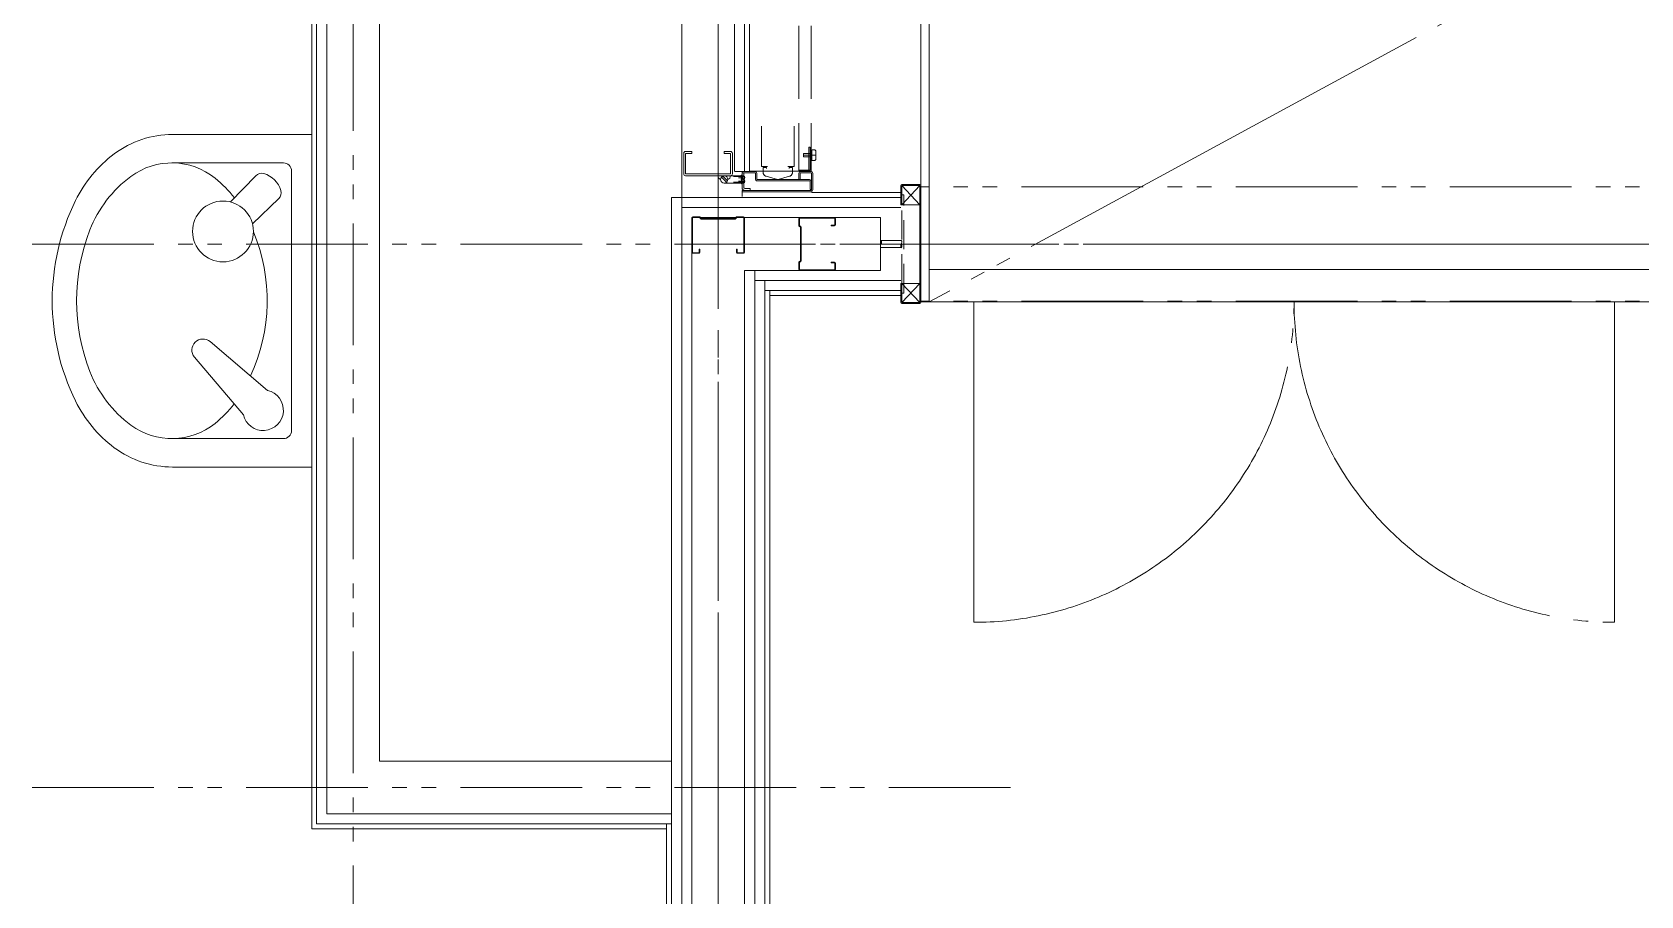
# Model space of a CAD drawing. Units: millimetres at full size. Extents: x -12803 to 120774, y -9413 to 101127.
# Drawn here: x 100229 to 102212, y 14643 to 15708 of the extents above; entities that cross this region are included whole.
import ezdxf

# ---------------------------------------------------------------- set-up
doc = ezdxf.new("R2010")
doc.units = ezdxf.units.MM
doc.header["$LTSCALE"] = 30
for name, pattern in [('CHAIN2', [12, 9, -1, 1, -1]), ('DASHED1', [1.8, 1.2, -0.6]), ('DASHED3', [4, 3, -1]), ('DOUBLE_CHAIN1', [8.8, 5, -1, 0.6, -0.6, 0.6, -1]), ('LONG_DOUBLE_CHAIN', [21.8, 18, -1, 0.6, -0.6, 0.6, -1])]:
    doc.linetypes.add(name, pattern=pattern)
doc.layers.add('0-0_NoName', color=7, linetype='Continuous')
for name, color, linetype, lineweight in [('0-5_AIHO47-厨房機器アウトライン', 7, 'Continuous', 15), ('0-6_AIHO30-厨房機器LL', 7, 'Continuous', 15), ('1-1_AIHO20-排水溝', 7, 'Continuous', 15), ('2-2_間仕切り芯', 7, 'DOUBLE_CHAIN1', 15), ('2-3_間仕切り', 7, 'Continuous', 15), ('2-A_建具', 7, 'Continuous', 15), ('2-D_AIHO13-衛生器具', 7, 'Continuous', 15), ('3-2_AIHO08-壁芯', 7, 'CHAIN2', 15), ('3-3_AIHO30-厨房機器', 7, 'Continuous', 15), ('3-7_AIHO32-厨房機器補助線', 7, 'LONG_DOUBLE_CHAIN', 15)]:
    doc.layers.add(name, color=color, linetype=linetype, lineweight=lineweight)

# ---------------------------------------------------------------- blocks, each defined once
blk = doc.blocks.new('グループ部品-732')
at = {"layer": '0-5_AIHO47-厨房機器アウトライン'}
blk.add_lwpolyline([(101334.36, 16324.91), (103084.36, 16324.91), (103084.36, 15374.91), (101334.36, 15374.91)], close=True, dxfattribs=at)
at = {"layer": '0-6_AIHO30-厨房機器LL'}
blk.add_line((101334.36, 15414.91), (103084.36, 15414.91), dxfattribs=at)
at = {"layer": '1-1_AIHO20-排水溝'}
blk.add_lwpolyline([(106614.36, 15374.91), (101324.36, 15374.91), (101324.36, 16324.91), (106614.36, 16324.91)], close=True, dxfattribs=at)
at = {"layer": '2-2_間仕切り芯'}
for p, q in [((101074.36, 20799.98), (101074.36, 11296.44)), ((100624.36, 16527.86), (100624.36, 14229.89)), ((100228.63, 15446.41), (117819.36, 15446.41)), ((100228.63, 14776.41), (101454.12, 14776.41))]:
    blk.add_line(p, q, dxfattribs=at)
at = {"layer": '2-3_間仕切り'}
for p, q in [((101029.36, 16460.91), (101029.36, 15503.91)), ((101094.36, 16460.91), (101094.36, 15535.91)), ((101106.86, 16460.91), (101106.86, 15535.91)), ((101112.86, 16460.91), (101112.86, 15535.91)), ((100573.36, 16027.41), (100573.36, 14725.41)), ((100591.86, 16008.91), (100591.86, 14743.91)), ((100656.86, 15943.91), (100656.86, 14808.91)), ((101103.86, 15534.31), (101103.86, 15515.91)), ((101106.16, 15534.31), (101106.16, 15515.81)), ((101107.16, 15514.81), (101113.86, 15514.81)), ((101113.86, 15512.51), (101113.86, 15514.81)), ((101189.26, 15509.91), (101299.36, 15509.91)), ((101016.86, 15503.91), (101299.36, 15503.91)), ((101016.86, 15503.91), (101016.86, 14276.41)), ((101029.36, 15503.91), (101029.36, 14276.41)), ((101029.36, 15491.41), (101299.36, 15491.41)), ((101041.86, 15478.91), (101041.86, 14276.41)), ((101041.86, 15478.91), (101274.36, 15478.91)), ((101106.86, 15413.91), (101106.86, 14301.41)), ((101106.86, 15413.91), (101274.36, 15413.91)), ((101119.36, 15413.91), (101119.36, 14301.41)), ((101119.36, 15401.41), (101299.36, 15401.41)), ((101131.86, 15401.41), (101131.86, 14301.41)), ((101131.86, 15388.91), (101299.36, 15388.91)), ((101137.86, 15388.91), (101137.86, 14301.41)), ((101137.86, 15382.91), (101299.36, 15382.91)), ((100656.86, 14808.91), (101016.86, 14808.91)), ((100591.86, 14743.91), (101016.86, 14743.91)), ((100573.36, 14725.41), (101010.86, 14725.41)), ((101010.86, 14731.41), (101010.86, 14276.41))]:
    blk.add_line(p, q, dxfattribs=at)
blk.add_lwpolyline([(100579.36, 16021.41), (100579.36, 14731.41), (101016.86, 14731.41)], dxfattribs=at)
for centre, radius in [((101107.26, 15515.91), 3.4), ((101107.16, 15515.81), 1)]:
    blk.add_arc(centre, radius, 180, 270, dxfattribs=at)
at = {"layer": '2-A_建具', "linetype": 'DASHED3'}
for p, q in [((101173.86, 17515.41), (101173.86, 15535.91)), ((101188.86, 17515.41), (101188.86, 15535.91)), ((101127.86, 15541.81), (101127.86, 15591.81)), ((101167.86, 15541.81), (101167.86, 15591.81)), ((101194.66, 15555.91), (101179.66, 15555.91)), ((101179.66, 15554.31), (101180.06, 15553.91)), ((101180.06, 15557.91), (101188.86, 15557.91)), ((101180.06, 15553.91), (101188.86, 15553.91)), ((101187.66, 15565.91), (101186.06, 15565.91)), ((101187.66, 15565.91), (101187.66, 15538.31)), ((101189.66, 15560.91), (101188.86, 15560.91)), ((101189.66, 15550.91), (101188.86, 15550.91)), ((101189.66, 15561.91), (101190.16, 15562.41)), ((101189.66, 15549.91), (101189.66, 15561.91)), ((101189.66, 15549.91), (101190.16, 15549.41)), ((101193.66, 15562.41), (101190.16, 15562.41)), ((101193.66, 15549.41), (101190.16, 15549.41)), ((101194.66, 15561.41), (101193.66, 15562.41)), ((101193.66, 15549.41), (101194.66, 15550.41)), ((101194.66, 15550.41), (101194.66, 15561.41)), ((101113.86, 15536.41), (101188.86, 15536.41)), ((101127.86, 15541.81), (101135.36, 15541.81)), ((101129.86, 15534.69), (101129.86, 15540.61)), ((101133.86, 15540.91), (101130.16, 15540.91)), ((101147.31, 15525.99), (101133.5, 15529.88)), ((101133.86, 15539.71), (101133.86, 15540.91)), ((101148.4, 15525.99), (101162.21, 15529.88)), ((101160.36, 15541.81), (101167.86, 15541.81)), ((101165.56, 15540.91), (101161.86, 15540.91)), ((101161.86, 15539.71), (101161.86, 15540.91)), ((101165.86, 15534.69), (101165.86, 15540.61)), ((101174.66, 15537.51), (101174.66, 15535.91)), ((101185.26, 15535.91), (101174.66, 15535.91))]:
    blk.add_line(p, q, dxfattribs=at)
at = {"layer": '2-A_建具'}
for p, q in [((101031.86, 15532.91), (101031.86, 15558.11)), ((101041.86, 15558.21), (101034.16, 15558.21)), ((101089.46, 15560.51), (101081.86, 15560.51)), ((101081.86, 15558.21), (101081.86, 15560.51)), ((101089.56, 15558.21), (101081.86, 15558.21)), ((101089.56, 15532.81), (101089.56, 15558.21)), ((101091.86, 15532.91), (101091.86, 15558.11)), ((101089.46, 15530.51), (101034.26, 15530.51)), ((101078.39, 15528.88), (101084.72, 15522.54)), ((101079.99, 15530.11), (101085.95, 15524.14)), ((101105.76, 15530.51), (101081.86, 15530.51)), ((101104.6, 15529.51), (101093.06, 15529.51)), ((101095.36, 15535.91), (101119.46, 15535.91)), ((101103.86, 15535.91), (101103.86, 15534.31)), ((101120.26, 15534.31), (101103.86, 15534.31)), ((101103.86, 15532.11), (101103.86, 15530.51)), ((101120.26, 15526.71), (101120.26, 15534.31)), ((101121.86, 15525.91), (101121.86, 15533.51)), ((101173.86, 15525.91), (101173.86, 15533.51)), ((101175.46, 15525.91), (101175.46, 15534.31)), ((101175.46, 15534.31), (101189.26, 15534.31)), ((101176.26, 15535.91), (101188.46, 15535.91)), ((101189.26, 15512.51), (101189.26, 15534.31)), ((101190.86, 15513.31), (101190.86, 15533.51)), ((101105.76, 15521.51), (101081.86, 15521.51)), ((101106.91, 15522.51), (101093.06, 15522.51)), ((101104.27, 15528.01), (101099.5, 15528.01)), ((101107.24, 15524.01), (101099.5, 15524.01)), ((101189.26, 15512.51), (101103.86, 15512.51)), ((101103.86, 15504.91), (101103.86, 15512.51)), ((101188.46, 15510.91), (101103.86, 15510.91)), ((101107.26, 15512.51), (101113.86, 15512.51)), ((101186.86, 15525.91), (101121.86, 15525.91)), ((101187.66, 15524.31), (101122.66, 15524.31)), ((101299.36, 15518.41), (101299.36, 15494.91)), ((101300.86, 15519.91), (101322.86, 15519.91)), ((101324.36, 15518.41), (101324.36, 15374.41)), ((101041.86, 15478.71), (101041.86, 15436.11)), ((101043.06, 15479.91), (101051.36, 15479.91)), ((101051.52, 15479.11), (101053.52, 15477.11)), ((101052.21, 15479.56), (101053.86, 15477.91)), ((101095.19, 15477.11), (101053.52, 15477.11)), ((101094.86, 15477.91), (101053.86, 15477.91)), ((101094.86, 15477.91), (101096.5, 15479.56)), ((101095.19, 15477.11), (101097.19, 15479.11)), ((101106.06, 15479.11), (101097.19, 15479.11)), ((101097.35, 15479.91), (101105.66, 15479.91)), ((101106.06, 15479.11), (101106.06, 15435.71)), ((101106.86, 15478.71), (101106.86, 15436.11)), ((101173.86, 15469.41), (101173.86, 15477.71)), ((101174.66, 15477.81), (101174.66, 15469.37)), ((101174.96, 15478.11), (101217.76, 15478.11)), ((101175.06, 15478.91), (101217.66, 15478.91)), ((101213.86, 15469.71), (101217.76, 15469.71)), ((101213.86, 15468.91), (101213.86, 15469.71)), ((101218.06, 15477.81), (101218.06, 15470.01)), ((101218.86, 15470.11), (101218.86, 15477.71)), ((101274.36, 15478.91), (101274.36, 15413.91)), ((101175.77, 15467), (101174.21, 15468.56)), ((101176.3, 15467.59), (101174.74, 15469.15)), ((101175.86, 15466.79), (101175.86, 15426.03)), ((101176.66, 15466.74), (101176.66, 15426.08)), ((101213.86, 15468.91), (101217.66, 15468.91)), ((101275.09, 15450.91), (101300.17, 15450.91)), ((101051.06, 15435.71), (101042.66, 15435.71)), ((101043.06, 15434.91), (101050.66, 15434.91)), ((101051.06, 15439.91), (101051.06, 15435.71)), ((101096.86, 15439.91), (101096.86, 15436.11)), ((101106.06, 15435.71), (101097.66, 15435.71)), ((101098.06, 15434.91), (101105.66, 15434.91)), ((101275.06, 15441.91), (101300.17, 15441.91)), ((101173.86, 15415.11), (101173.86, 15423.41)), ((101174.21, 15424.26), (101175.77, 15425.82)), ((101174.66, 15423.45), (101174.66, 15415.01)), ((101174.74, 15423.67), (101176.3, 15425.23)), ((101174.96, 15414.71), (101217.76, 15414.71)), ((101175.06, 15413.91), (101217.66, 15413.91)), ((101213.86, 15423.91), (101217.66, 15423.91)), ((101213.86, 15423.11), (101213.86, 15423.91)), ((101213.86, 15423.11), (101217.76, 15423.11)), ((101218.06, 15422.81), (101218.06, 15415.01)), ((101218.86, 15415.11), (101218.86, 15422.71)), ((101300.86, 15397.91), (101299.36, 15397.91)), ((101299.36, 15374.41), (101299.36, 15397.91)), ((101300.86, 15374.41), (101300.86, 15397.91)), ((101322.86, 15374.41), (101300.86, 15374.41)), ((101322.86, 15372.91), (101300.86, 15372.91))]:
    blk.add_line(p, q, dxfattribs=at)
at = {"layer": '2-A_建具', "linetype": 'DOUBLE_CHAIN1'}
for p, q in [((101322.86, 15494.91), (101300.86, 15518.41)), ((101300.86, 15494.91), (101322.86, 15518.41)), ((106614.36, 15516.91), (101324.36, 15516.91)), ((101300.86, 15494.91), (101322.86, 15494.91)), ((101300.86, 15397.91), (101322.86, 15397.91)), ((101322.86, 15374.41), (101300.86, 15397.91)), ((101300.86, 15374.41), (101322.86, 15397.91)), ((106614.36, 15375.91), (101324.36, 15375.91))]:
    blk.add_line(p, q, dxfattribs=at)
at = {"layer": '2-A_建具', "linetype": 'DASHED1'}
for p, q in [((101300.86, 15506.91), (101303.16, 15506.91)), ((101300.86, 15397.91), (101300.86, 15494.91)), ((101303.16, 15385.91), (101303.16, 15506.91)), ((101303.16, 15385.91), (101300.86, 15385.91))]:
    blk.add_line(p, q, dxfattribs=at)
at = {"layer": '2-A_建具'}
for points in [[(101089.56, 15532.81), (101034.16, 15532.81), (101034.16, 15558.21)], [(101041.86, 15558.21), (101041.86, 15560.51), (101034.26, 15560.51)], [(101189.26, 15513.51), (101187.66, 15513.51), (101187.66, 15524.31)], [(101300.86, 15518.41), (101300.86, 15494.91), (101299.36, 15494.91)], [(101322.86, 15374.41), (101322.86, 15518.41), (101300.86, 15518.41)], [(101051.52, 15479.11), (101042.66, 15479.11), (101042.66, 15435.71)], [(101051.06, 15439.91), (101051.86, 15439.91), (101051.86, 15436.11)], [(101096.86, 15439.91), (101097.66, 15439.91), (101097.66, 15435.71)]]:
    blk.add_lwpolyline(points, dxfattribs=at)
at = {"layer": '2-A_建具', "linetype": 'DASHED3'}
for points in [[(101186.06, 15565.91), (101186.06, 15537.51), (101174.66, 15537.51)], [(101179.66, 15554.31), (101179.66, 15557.51), (101180.06, 15557.91)]]:
    blk.add_lwpolyline(points, dxfattribs=at)
at = {"layer": '2-A_建具'}
blk.add_circle((101081.86, 15526.01), 4.5, dxfattribs=at)
for centre, radius, start, end in [((101034.26, 15558.11), 2.4, 90, 180), ((101089.46, 15558.11), 2.4, 0, 90), ((101034.26, 15532.91), 2.4, 180, 270), ((101078.4, 15529.94), 4.02, 171.82006, 255.0162), ((101085.32, 15529.94), 4.02, 284.9838, 8.17994), ((101089.46, 15532.91), 2.4, 270, 0), ((101103.86, 15530.51), 1, 90, 244.15807), ((101103.86, 15528.71), 1, 90, 244.15807), ((101106.69, 15528.26), 2.44, 112.61986, 247.38014), ((101104.82, 15528.26), 2.44, 292.61986, 67.38014), ((101119.46, 15533.51), 2.4, 0, 90), ((101176.26, 15533.51), 2.4, 90, 180), ((101188.46, 15533.51), 2.4, 0, 90), ((101103.86, 15526.91), 1, 90, 244.15807), ((101103.86, 15525.11), 1, 90, 244.15807), ((101103.86, 15523.31), 1, 90, 244.15807), ((101103.86, 15521.51), 1, 90, 270), ((101104.82, 15523.76), 2.44, 292.61986, 67.38014), ((101122.66, 15526.71), 2.4, 180, 270), ((101186.86, 15523.51), 2.4, 0, 90), ((101188.46, 15513.31), 2.4, 270, 0), ((101300.86, 15518.41), 1.5, 90, 180), ((101322.86, 15518.41), 1.5, 0, 90), ((101043.06, 15478.71), 1.2, 90, 180), ((101051.36, 15478.71), 1.2, 45, 90), ((101097.35, 15478.71), 1.2, 90, 135), ((101105.66, 15478.71), 1.2, 0, 90), ((101175.06, 15477.71), 1.2, 90, 180), ((101175.06, 15469.41), 1.2, 180, 225), ((101174.96, 15477.81), 0.3, 90, 180), ((101174.96, 15469.37), 0.3, 180, 225), ((101217.66, 15477.71), 1.2, 0, 90), ((101217.66, 15470.11), 1.2, 270, 0), ((101217.76, 15477.81), 0.3, 0, 90), ((101217.76, 15470.01), 0.3, 270, 0), ((101175.56, 15466.79), 0.3, 0, 45), ((101175.46, 15466.74), 1.2, 0, 45), ((101278.36, 15448.61), 4, 144.89155, 213.41658), ((101271.71, 15448.68), 4, 325.04935, 33.69007), ((101296.85, 15448.68), 4, 320.15098, 33.91291), ((101043.06, 15436.11), 1.2, 180, 270), ((101050.66, 15436.11), 1.2, 270, 0), ((101098.06, 15436.11), 1.2, 180, 270), ((101105.66, 15436.11), 1.2, 270, 0), ((101278.36, 15444.17), 4, 146.44506, 214.46284), ((101303.41, 15444.17), 4, 150.95939, 215.11325), ((101296.85, 15444.14), 4, 325.4867, 34.56888), ((101175.06, 15423.41), 1.2, 135, 180), ((101175.06, 15415.11), 1.2, 180, 270), ((101174.96, 15423.45), 0.3, 135, 180), ((101174.96, 15415.01), 0.3, 180, 270), ((101175.56, 15426.03), 0.3, 315, 0), ((101175.46, 15426.08), 1.2, 315, 0), ((101217.66, 15422.71), 1.2, 0, 90), ((101217.66, 15415.11), 1.2, 270, 0), ((101217.76, 15422.81), 0.3, 0, 90), ((101217.76, 15415.01), 0.3, 270, 0), ((101300.86, 15374.41), 1.5, 180, 270), ((101322.86, 15374.41), 1.5, 270, 0)]:
    blk.add_arc(centre, radius, start, end, dxfattribs=at)
at = {"layer": '2-A_建具', "linetype": 'DASHED3'}
for centre, radius, start, end in [((101130.16, 15540.61), 0.3, 90, 180), ((101134.86, 15534.69), 5, 180, 254.24546), ((101160.86, 15534.69), 5, 285.75454, 0), ((101165.56, 15540.61), 0.3, 0, 90), ((101185.26, 15538.31), 2.4, 270, 0), ((101147.86, 15527.91), 2, 254.24546, 285.75454)]:
    blk.add_arc(centre, radius, start, end, dxfattribs=at)
at = {"layer": '2-D_AIHO13-衛生器具'}
for p, q in [((100573.36, 15581.41), (100401.73, 15581.41)), ((100573.36, 15581.41), (100573.36, 15171.41)), ((100400.86, 15546.41), (100538.36, 15546.41)), ((100504.37, 15530.57), (100473.19, 15498.23)), ((100548.36, 15536.41), (100548.36, 15216.41)), ((100500.18, 15471.24), (100532.52, 15502.42)), ((100518.84, 15265.82), (100448.05, 15326.02)), ((100488.96, 15235.96), (100428.76, 15306.74)), ((100573.36, 15286.4), (100573.36, 15266.4)), ((100400.86, 15206.41), (100538.36, 15206.41)), ((100401.73, 15171.41), (100573.36, 15171.41))]:
    blk.add_line(p, q, dxfattribs=at)
blk.add_circle((100463.86, 15461.91), 37.5, dxfattribs=at)
for centre, radius, start, end in [((100401.73, 15461.41), 120, 90, 126.75895), ((100425.67, 15429.36), 160, 126.75895, 153.81443), ((100439.53, 15409.17), 150, 126.50992, 158.65668), ((100400.85, 15461.41), 85, 51.11199, 126.50992), ((100511.56, 15523.63), 10, 74.69517, 136.04339), ((100506.29, 15504.34), 30, 15.3058, 74.69517), ((100538.36, 15536.41), 10, 0, 90), ((100366.32, 15418.6), 140, 37.1465, 51.11199), ((100525.58, 15509.62), 10, 313.95652, 15.3058), ((100533.36, 15376.41), 280.01, 153.81443, 206.18557), ((100523.36, 15376.41), 240, 158.65668, 201.34332), ((100298.35, 15376.41), 220, 335.06722, 22.67346), ((100439.18, 15315.6), 13.68, 49.62111, 220.38272), ((100439.53, 15343.65), 150, 201.34332, 233.49008), ((100425.67, 15323.46), 160, 206.18557, 233.24105), ((100513.36, 15241.43), 25, 192.64013, 77.32941), ((100366.32, 15334.22), 140, 308.88801, 322.65285), ((100400.85, 15291.41), 85, 233.49008, 308.88801), ((100538.36, 15216.41), 10, 270, 0), ((100401.73, 15291.41), 120, 233.24105, 270)]:
    blk.add_arc(centre, radius, start, end, dxfattribs=at)
at = {"layer": '3-2_AIHO08-壁芯'}
for p, q in [((101074.36, 19596.41), (101074.36, 11946.41)), ((109774.36, 15446.41), (101074.36, 15446.41))]:
    blk.add_line(p, q, dxfattribs=at)
at = {"layer": '3-3_AIHO30-厨房機器'}
blk.add_line((101334.36, 15374.91), (103084.36, 15374.91), dxfattribs=at)
blk.add_lwpolyline([(101334.36, 15374.91), (101334.36, 16324.91), (103084.36, 16324.91)], dxfattribs=at)
at = {"layer": '3-7_AIHO32-厨房機器補助線'}
for p, q in [((103084.36, 16324.91), (101334.36, 15374.91)), ((101389.36, 14979.91), (101389.36, 15374.91)), ((102179.36, 14979.91), (102179.36, 15374.91))]:
    blk.add_line(p, q, dxfattribs=at)
for centre, start, end in [((101389.36, 15374.91), 270, 0), ((102179.36, 15374.91), 180, 270)]:
    blk.add_arc(centre, 395, start, end, dxfattribs=at)
blk = doc.blocks.new('グループ部品-763')
at = {"layer": '0-5_AIHO47-厨房機器アウトライン'}
blk.add_lwpolyline([(101334.36, 16324.91), (103084.36, 16324.91), (103084.36, 15374.91), (101334.36, 15374.91)], close=True, dxfattribs=at)
at = {"layer": '0-6_AIHO30-厨房機器LL'}
blk.add_line((101334.36, 15414.91), (103084.36, 15414.91), dxfattribs=at)
at = {"layer": '1-1_AIHO20-排水溝'}
blk.add_lwpolyline([(106614.36, 15374.91), (101324.36, 15374.91), (101324.36, 16324.91), (106614.36, 16324.91)], close=True, dxfattribs=at)
at = {"layer": '2-3_間仕切り'}
blk.add_line((101131.86, 15401.41), (101131.86, 14301.41), dxfattribs=at)
at = {"layer": '3-2_AIHO08-壁芯'}
for p, q in [((101074.36, 19596.41), (101074.36, 11946.41)), ((109774.36, 15446.41), (101074.36, 15446.41))]:
    blk.add_line(p, q, dxfattribs=at)
at = {"layer": '3-3_AIHO30-厨房機器'}
blk.add_line((101334.36, 15374.91), (103084.36, 15374.91), dxfattribs=at)
blk.add_lwpolyline([(101334.36, 15374.91), (101334.36, 16324.91), (103084.36, 16324.91)], dxfattribs=at)
at = {"layer": '3-7_AIHO32-厨房機器補助線'}
for p, q in [((103084.36, 16324.91), (101334.36, 15374.91)), ((101389.36, 14979.91), (101389.36, 15374.91)), ((102179.36, 14979.91), (102179.36, 15374.91))]:
    blk.add_line(p, q, dxfattribs=at)
for centre, start, end in [((101389.36, 15374.91), 270, 0), ((102179.36, 15374.91), 180, 270)]:
    blk.add_arc(centre, 395, start, end, dxfattribs=at)

msp = doc.modelspace()

# ---------------------------------------------------------------- block references
at = {"layer": '0-0_NoName'}
for name in ['グループ部品-732', 'グループ部品-763']:
    msp.add_blockref(name, (0, 0), dxfattribs=at)

doc.saveas('drawing.dxf')
